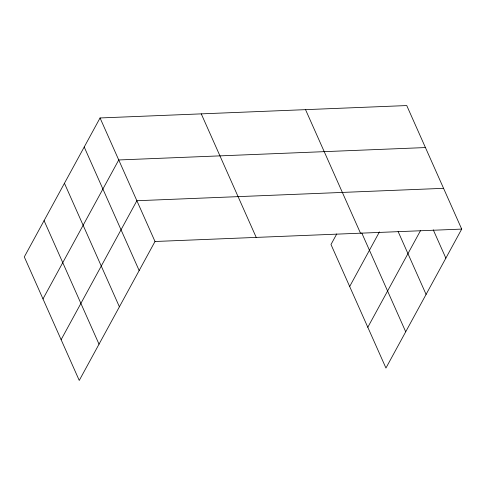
<?xml version="1.0" encoding="UTF-8"?>
<svg xmlns="http://www.w3.org/2000/svg" width="486" height="486" viewBox="0 0 486 486"><rect width="100%" height="100%" fill="white"/><g stroke="black" fill="none" stroke-linecap="round" stroke-linejoin="round"><path stroke-width="0.73" d="M100.055 117.958L24.3 256.906L79.254 380.441L155.01 241.493L100.055 117.958L406.746 105.559L461.7 229.094L385.945 368.042L330.99 244.507L336.743 233.954M42.987 298.908L118.742 159.961L425.432 147.562M61.121 339.671L136.876 200.73L443.566 188.331M349.671 286.509L379.451 231.889M367.811 327.272L420.536 230.571M155.01 241.493L461.7 229.094M433.257 229.823L445.856 258.151M398.113 231.536L426.088 294.419M361.791 233.031L405.713 331.78M305.536 109.648L360.49 233.189M201.265 113.864L256.219 237.405M84.212 147.015L139.166 270.55M64.444 183.277L119.398 306.818M44.074 220.638L99.029 344.179"/></g></svg>
